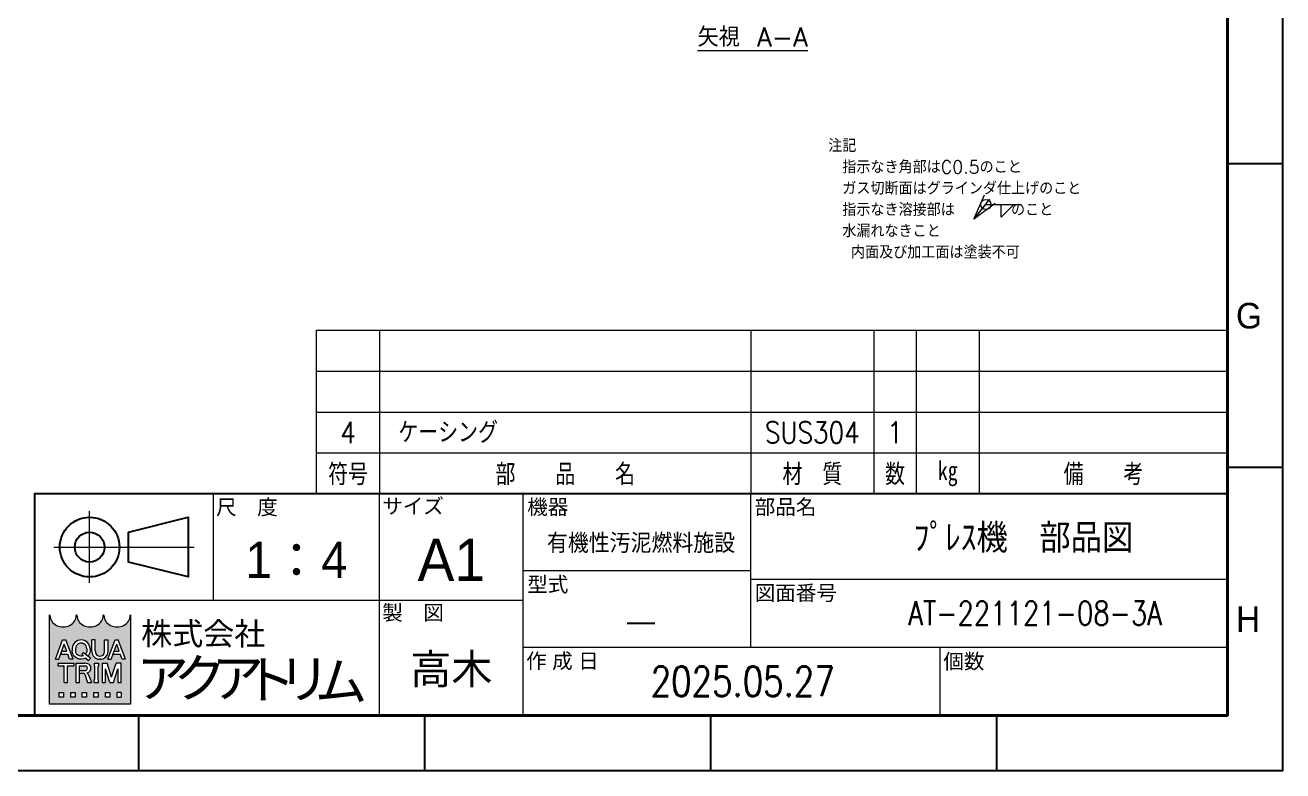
# Model space of a CAD drawing. Header units: millimetres. Extents: x 0 to 7035, y -19 to 2390.
# Drawn here: x 5855 to 7035, y 0 to 700 of the extents above; entities that cross this region are included whole.
import ezdxf
from ezdxf.enums import TextEntityAlignment as Align

# ---------------------------------------------------------------- set-up
doc = ezdxf.new("R2010")
doc.units = ezdxf.units.MM
doc.header["$LTSCALE"] = 1.6
for name, color, linetype, lineweight in [('02_細線', 5, 'Continuous', 13), ('07_寸法線', 3, 'Continuous', 9), ('08_DIM', 3, 'Continuous', 13), ('99_図枠', 7, 'Continuous', 40)]:
    doc.layers.add(name, color=color, linetype=linetype, lineweight=lineweight)
doc.styles.add('KSS_TXT', font='txt.shx', dxfattribs={"bigfont": 'extfont2.shx'})
doc.styles.add('MS_G', font='MS Gothic.ttf')
doc.styles.get("Standard").update_dxf_attribs({"font": 'txt.shx', "bigfont": 'extfont2.shx'})
doc.styles.add('寸法用', font='simplex.shx', dxfattribs={"width": 0.8, "bigfont": '@extfont2.shx'})
doc.styles.add('表題用', font='MS PGothic.ttf')
doc.dimstyles.new('KSS_DIM', dxfattribs={"dimscale": 4, "dimtxt": 3, "dimasz": 2.5, "dimexe": 1.25, "dimexo": 0.625, "dimtad": 1, "dimdsep": 46, "dimtxsty": 'KSS_TXT', "dimblk": 'OPEN30', "dimcen": 0, "dimazin": 2, "dimtfac": 0.75, "dimtmove": 0, "dimatfit": 3, "dimldrblk": 'OPEN30', "dimfxl": 1.25, "dimtolj": 1, "dimarcsym": 0})

# ---------------------------------------------------------------- blocks, each defined once
blk = doc.blocks.new('Weld-line')
blk.add_line((0, 0), (1, 0))
blk = doc.blocks.new('Weld10-s5')
blk.add_circle((0, 0), 2)
blk = doc.blocks.new('Weld10-a1')
for p, q in [((5, 0), (0, 5)), ((0, 5), (0, 0)), ((0, 0), (5, 0))]:
    blk.add_line(p, q)
at = {"width": 0.9}
blk.add_attdef('S', text='', height=2.8, dxfattribs=at).set_placement((-2, 1), align=Align.RIGHT)
blk.add_attdef('L', (8, 1), '', height=2.8, dxfattribs=at)
blk = doc.blocks.new('_Open30')
at = {"color": 0, "linetype": 'ByBlock', "lineweight": -2}
for p, q in [((-1, 0.26794919), (0, 0)), ((0, 0), (-1, -0.26794919)), ((0, 0), (-1, 0))]:
    blk.add_line(p, q, dxfattribs=at)
blk = doc.blocks.new('Jis_w20130906110600')
blk.add_blockref('Weld10-s5', (0, 0))
at = {"xscale": -1, "rotation": 180}
blk.add_blockref('Weld10-a1', (6, 0), dxfattribs=at)
at = {"layer": '08_DIM', "xscale": 14, "yscale": 14, "zscale": 14}
blk.add_blockref('Weld-line', (0, 0), dxfattribs=at)
at = {"style": 'KSS_TXT', "flags": 1}
blk.add_attdef('JISINFO', (0, 0), '', height=3, dxfattribs=at)
at = {"layer": '08_DIM'}
blk.add_leader([(-4.630805428080293, -5.765361229938435), (0, 0)], dimstyle='KSS_DIM', dxfattribs=at)

msp = doc.modelspace()

# ---------------------------------------------------------------- hatches: boundary and pattern name
at = {"layer": '99_図枠', "lineweight": 5}
h = msp.add_hatch(color=256, dxfattribs=at)
h.dxf.hatch_style = 1
edge = h.paths.add_edge_path()
edge.add_arc((5953.520323350268, 145.7212685175675), 0.3622812877924644, 90, 180)
edge.add_ellipse((5940.840478277531, 145.7212685175675), major_axis=(-12.31756378494379, 0), ratio=0.8823529411764706, start_angle=360, end_angle=540, ccw=False)
edge.add_arc((5928.160633204795, 145.7212685175675), 0.3622812877924644, 3.187317984128254, 180.000000000026)
edge.add_ellipse((5915.480788132058, 145.7212685175675), major_axis=(-12.31756378494379, 0), ratio=0.8823529411764706, start_angle=360, end_angle=540, ccw=False)
edge.add_arc((5902.800943059322, 145.7212685175675), 0.3622812877924644, 3.187317984128254, 180)
edge.add_ellipse((5890.121097986582, 145.7212685175675), major_axis=(-12.31756378494379, 0), ratio=0.8823529411764706, start_angle=360, end_angle=540, ccw=False)
edge.add_arc((5877.441252913849, 145.7212685175675), 0.3622812877924645, 3.187317984128254, 90)
edge.add_line((5877.441252913849, 146.0835498053623), (5877.441252913849, 62.39657232530215))
edge.add_line((5877.441252913849, 62.39657232530067), (5953.520323350266, 62.39657232530067))
edge.add_line((5953.520323350268, 62.39657232530067), (5953.520323350268, 146.0835498053582))
h.paths.add_polyline_path([(5889.70909042035, 122.6025702686095), (5892.712840432388, 122.6025702686095), (5899.543435045593, 104.5754533880538), (5899.543435045593, 104.4885058789844), (5896.291521176635, 104.4885058789844), (5894.591040078382, 109.2640091745654), (5887.903347031911, 109.2640091745654), (5888.883767015835, 112.0173469617878), (5893.610620094462, 112.0173469617878), (5891.21096542637, 118.7563567558593), (5886.130409676108, 104.4885058789844), (5882.878495807144, 104.4885058789844), (5882.878495807144, 104.5754533880538)], flags=16)
edge = h.paths.add_edge_path(flags=16)
edge.add_ellipse((5907.103302913571, 114.6323819371739), major_axis=(-8.332469619226682, 0), ratio=0.9565217391304344, start_angle=180, end_angle=360, ccw=False)
edge.add_line((5915.435772532796, 114.6323819371739), (5915.435772532796, 112.4586942104186))
edge.add_ellipse((5907.103302913571, 112.4586942104181), major_axis=(-8.332469619226682, 0), ratio=0.9565217391304344, start_angle=142.105255317713, end_angle=180, ccw=False)
edge.add_line((5913.678791533096, 107.5633023540706), (5911.344198874895, 109.4870327562712))
edge.add_ellipse((5907.103302913571, 112.6718535755629), major_axis=(5.313166780997236, 0), ratio=0.9950358206786512, start_angle=-37.0427632869818, end_angle=0)
edge.add_line((5912.416463024677, 112.6716483386774), (5912.416463024677, 114.4192225720291))
edge.add_ellipse((5907.103302913571, 114.4192225720292), major_axis=(5.313160111105776, 0), ratio=0.994718262525732, start_angle=360, end_angle=540)
edge.add_line((5901.790142802462, 114.4192225720292), (5901.790142802462, 112.6716672559556))
edge.add_ellipse((5907.103302913571, 112.6718535755629), major_axis=(5.313166780997236, 0), ratio=0.9950358206786512, start_angle=-180, end_angle=-65.75794872216291)
edge.add_line((5909.284848594142, 107.8512567719702), (5907.805572677722, 109.2909464527164))
edge.add_line((5907.805572677719, 109.2909464527131), (5909.410282344553, 110.994924631118))
edge.add_line((5909.410282344549, 110.994924631121), (5916.119958703742, 105.4660764375143))
edge.add_line((5916.119958703744, 105.4660764375114), (5914.023246946907, 103.2396605606052))
edge.add_line((5914.023246946904, 103.2396605606084), (5911.504477329751, 105.6910265199474))
edge.add_ellipse((5907.103302913571, 112.4586942104181), major_axis=(-8.332469619226682, 0), ratio=0.9565217391304344, start_angle=0, end_angle=121.88362473889401, ccw=False)
edge.add_line((5898.770833294343, 112.4586942104181), (5898.770833294343, 114.6323819371734))
h.paths.add_polyline_path([(5900.082227155456, 100.8656930010604), (5900.082227155456, 98.32972398651168), (5894.648007838575, 98.32972398651168, 0.4142135623730951), (5894.285726550778, 97.96744269871874), (5894.285726550778, 82.75162861143531), (5891.025194960649, 82.75162861143531), (5891.025194960649, 97.96744269871874, 0.4142135623730951), (5890.662913672854, 98.32972398651168), (5885.228694355969, 98.32972398651168), (5885.228694355969, 100.8656930010604)], flags=16)
edge = h.paths.add_edge_path(flags=16)
edge.add_line((5902.147171634023, 100.8656930010604), (5910.479641253251, 100.8656930010604))
edge.add_ellipse((5910.479641253248, 96.10063641564398), major_axis=(-5.847984615581191, 1.1e-15), ratio=0.8148203011203053, start_angle=111.3869747349855, end_angle=270, ccw=False)
edge.add_arc((5911.376444806691, 89.6429405487745), 2.368667060958109, 22.272952259934925, 58.5531130129101, ccw=False)
edge.add_line((5913.568382647823, 90.54071120226058), (5916.68990715662, 82.89654112655319))
edge.add_line((5916.689907156621, 82.89654112655285), (5916.689907156621, 82.75162861143554))
edge.add_line((5916.689907156621, 82.75162861143531), (5913.175778665035, 82.75162861143531))
edge.add_line((5913.175778665037, 82.75162861143531), (5910.418116956119, 90.42762465140606))
edge.add_arc((5909.073833219408, 89.88645467906122), 1.449125151169871, 21.92829786654815, 90)
edge.add_line((5909.073833219408, 91.33557983022752), (5905.516387610491, 91.33557983022752))
edge.add_line((5905.516387610492, 91.33557983022752), (5905.516387610492, 93.87154884477593))
edge.add_line((5905.516387610492, 93.87154884477627), (5910.9143787986, 93.87154884477627))
edge.add_arc((5910.836651977886, 96.10063641564398), 2.230442300812675, 271.9970571044072, 448.0029428955928)
edge.add_line((5910.914378798604, 98.32972398651168), (5905.407703224156, 98.32972398651168))
edge.add_line((5905.407703224154, 98.32972398651168), (5905.407703224154, 82.75162861143616))
edge.add_line((5905.407703224154, 82.75162861143531), (5902.147171634023, 82.75162861143531))
edge.add_line((5902.147171634023, 82.75162861143531), (5902.147171634023, 100.8656930010592))
h.paths.add_polyline_path([(5917.110455487465, 122.6025702686095), (5920.370987077599, 122.6025702686095), (5920.370987077599, 112.4586942104181, 0.175030561155744), (5921.809340896299, 108.307011107245, 0.2571496110314638), (5927.627384165919, 108.307011107245, 0.1750305611562702), (5929.065737984619, 112.4586942104308), (5929.065737984619, 122.6025702686095), (5932.32626957475, 122.6025702686095), (5932.32626957475, 111.8033187801377, -0.3793912406243967), (5925.261784462799, 104.4885058789844), (5924.174940599417, 104.4885058789844, -0.3793912406243716), (5917.110455487465, 111.8033187801377)], flags=16)
h.paths.add_polyline_path([(5919.437259754176, 100.8656930010604), (5923.422353919897, 100.8656930010604), (5923.422353919897, 98.32972398651168, 0.4142135623730951), (5923.060072632102, 97.96744269871874), (5923.060072632102, 85.64987891377518, 0.4142135623730951), (5923.422353919897, 85.28759762598406), (5923.422353919897, 82.75162861143531), (5919.437259754176, 82.75162861143531), (5919.437259754176, 85.28759762598406, 0.4142135623730951), (5919.799541041971, 85.64987891377518), (5919.799541041971, 97.96744269871874, 0.4142135623730951), (5919.437259754176, 98.32972398651168)], flags=16)
h.paths.add_polyline_path([(5926.686415737698, 100.8656930010604), (5931.417660588656, 100.8656930010604), (5935.743447932508, 87.70973407074803), (5940.069235276364, 100.8656930010604), (5944.803482514951, 100.8656930010604), (5944.803482514951, 82.75162861143531), (5941.54295092482, 82.75162861143531), (5941.54295092482, 95.43147368417362), (5937.373713727579, 82.75162861143531), (5934.113182137443, 82.75162861143531), (5929.943944940201, 95.43147368417362), (5929.946947327832, 82.75162861143531), (5926.686415737698, 82.75162861143531)], flags=16)
h.paths.add_polyline_path([(5938.973298407315, 122.6025702686095), (5941.977048419351, 122.6025702686095), (5948.807643032559, 104.5754533880538), (5948.807643032559, 104.4885058789844), (5945.555729163597, 104.4885058789844), (5943.855248065346, 109.2640091745654), (5937.167555018877, 109.2640091745654), (5938.147975002797, 112.0173469617878), (5942.874828081421, 112.0173469617878), (5940.475173413331, 118.7563567558593), (5935.394617663066, 104.4885058789844), (5932.142703794102, 104.4885058789844), (5932.142703794102, 104.5754533880538)], flags=16)
h.paths.add_polyline_path([(5886.136003820869, 73.26501095907429), (5890.483379274377, 73.26501095907429), (5890.483379274377, 68.9176355055663), (5886.136003820869, 68.9176355055663)], flags=16)
h.paths.add_polyline_path([(5897.004442454642, 73.26501095907429), (5901.351817908152, 73.26501095907429), (5901.351817908152, 68.9176355055663), (5897.004442454642, 68.9176355055663)], flags=16)
h.paths.add_polyline_path([(5907.872881088416, 73.26501095907429), (5912.220256541924, 73.26501095907429), (5912.220256541924, 68.9176355055663), (5907.872881088416, 68.9176355055663)], flags=16)
h.paths.add_polyline_path([(5918.741319722191, 73.26501095907429), (5923.088695175703, 73.26501095907429), (5923.088695175703, 68.9176355055663), (5918.741319722191, 68.9176355055663)], flags=16)
h.paths.add_polyline_path([(5929.609758355965, 73.26501095907429), (5933.957133809471, 73.26501095907429), (5933.957133809471, 68.9176355055663), (5929.609758355965, 68.9176355055663)], flags=16)
h.paths.add_polyline_path([(5940.478196989737, 73.26501095907429), (5944.825572443245, 73.26501095907429), (5944.825572443245, 68.9176355055663), (5940.478196989737, 68.9176355055663)], flags=16)

# ---------------------------------------------------------------- linework, layer by layer
at = {"layer": '02_細線'}
for p, q in [((6127.96743524871, 259.7935658739264), (6127.96743524871, 413.3935658739322)), ((6127.96743524871, 413.3935658739322), (6983.361367215224, 413.3935658739322)), ((6187.361367218426, 413.3935658739322), (6187.361367218426, 259.7935658739264)), ((6535.751915921018, 413.3935658739322), (6535.751915921018, 259.7935658739264)), ((6651.395387578695, 413.3935658739322), (6651.395387578695, 259.7935658739264)), ((6690.991342225168, 413.3935658739322), (6690.991342225168, 259.7935658739264)), ((6750.385274194876, 413.3935658739322), (6750.385274194876, 259.7935658739264)), ((6127.96743524871, 374.9935658739307), (6983.361367215224, 374.9935658739307)), ((6127.96743524871, 336.5935658739293), (6983.361367215224, 336.5935658739293)), ((6127.96743524871, 298.1935658739278), (6983.361367215224, 298.1935658739278))]:
    msp.add_line(p, q, dxfattribs=at)
at = {"layer": '99_図枠', "lineweight": 25}
for p, q in [((7035.366582043353, 569.4706187714603), (6983.361367215225, 569.4706187714603)), ((7035.366582043353, 284.6190552523642), (6983.361367215225, 284.6190552523642)), ((5961.178867762584, -1.126752522395691e-07), (5961.178867762584, 51.77270656139831)), ((6229.725796332777, -0.2325082667355218), (6229.725796332777, 51.77270656139831)), ((6229.725796332777, -1.126752522395691e-07), (6229.725796332777, 51.77270656139831)), ((6498.272724902968, -1.126752522395691e-07), (6498.272724902968, 51.77270656139831)), ((6766.819653473162, -1.126752522395691e-07), (6766.819653473162, 51.77270656139831))]:
    msp.add_line(p, q, dxfattribs=at)
at = {"layer": '99_図枠', "lineweight": 13}
for p, q in [((6031.265895746342, 159.7835373582841), (6031.265895746342, 259.7935658739264)), ((6187.28154023074, 51.77270656139831), (6187.28154023074, 259.7935658739264)), ((6322.082936242038, 51.77270656139831), (6322.082936242038, 259.7935658739264)), ((6535.70702733539, 259.7935658739264), (6535.70702733539, 115.7791248114047)), ((5915.054242611167, 176.1851820348531), (5915.054242611167, 243.3919211973628)), ((5881.450873029912, 209.7885516161025), (6013.064070556494, 209.7885516161025)), ((6322.082936242038, 187.7863453426673), (6535.70702733539, 187.7863453426673)), ((6535.70702733539, 179.7855430614129), (6983.361367215225, 179.7855430614129)), ((6322.082936242038, 159.7835373582841), (5863.249047840068, 159.7835373582841)), ((6322.082936242038, 115.7791248114047), (6983.361367215225, 115.7791248114047)), ((6713.192861899789, 115.7791248114047), (6713.192861899789, 51.77270656139831))]:
    msp.add_line(p, q, dxfattribs=at)
at = {"layer": '99_図枠', "lineweight": 5}
for p, q in [((5877.441252913849, 62.39657232530067), (5877.441252913849, 146.0835498053623)), ((5953.520323350268, 146.0835498053623), (5953.520323350268, 62.39657232530067)), ((5882.878495807144, 104.5754533880538), (5889.70909042035, 122.6025702686095)), ((5886.130409676108, 104.4885058789844), (5891.21096542637, 118.7563567558593)), ((5889.70909042035, 122.6025702686095), (5892.712840432388, 122.6025702686095)), ((5893.610620094462, 112.0173469617878), (5891.21096542637, 118.7563567558593)), ((5899.543435045593, 104.5754533880538), (5892.712840432388, 122.6025702686095)), ((5917.110455487465, 111.8033187801377), (5917.110455487465, 122.6025702686095)), ((5920.370987077599, 122.6025702686095), (5917.110455487465, 122.6025702686095)), ((5920.370987077599, 112.4586942104181), (5920.370987077599, 122.6025702686095)), ((5929.065737984619, 112.4586942104181), (5929.065737984619, 122.6025702686095)), ((5929.065737984619, 122.6025702686095), (5932.32626957475, 122.6025702686095)), ((5932.142703794102, 104.5754533880538), (5938.973298407315, 122.6025702686095)), ((5932.32626957475, 111.8033187801377), (5932.32626957475, 122.6025702686095)), ((5935.394617663066, 104.4885058789844), (5940.475173413331, 118.7563567558593)), ((5938.973298407315, 122.6025702686095), (5941.977048419351, 122.6025702686095)), ((5942.874828081421, 112.0173469617878), (5940.475173413331, 118.7563567558593)), ((5948.807643032559, 104.5754533880538), (5941.977048419351, 122.6025702686095)), ((5887.903347031911, 109.2640091745654), (5888.883767015835, 112.0173469617878)), ((5887.903347031911, 109.2640091745654), (5894.591040078382, 109.2640091745654)), ((5888.883767015835, 112.0173469617878), (5893.610620094462, 112.0173469617878)), ((5896.291521176635, 104.4885058789844), (5894.591040078382, 109.2640091745654)), ((5898.770833294343, 114.6323819371739), (5898.770833294343, 112.4586942104181)), ((5901.790142802462, 114.4192225720292), (5901.790142802462, 112.6802723906242)), ((5907.805572677719, 109.2909464527131), (5909.410282344549, 110.994924631121)), ((5907.805572677719, 109.2909464527131), (5909.284848594142, 107.8512567719702)), ((5909.410282344549, 110.994924631121), (5916.119958703744, 105.4660764375114)), ((5911.344198874895, 109.4870327562714), (5913.678791533096, 107.5633023540706)), ((5912.416463024677, 114.4192225720292), (5912.416463024677, 112.6802723906242)), ((5915.435772532796, 114.6323819371739), (5915.435772532796, 112.4586942104181)), ((5937.167555018877, 109.2640091745654), (5938.147975002797, 112.0173469617878)), ((5937.167555018877, 109.2640091745654), (5943.855248065346, 109.2640091745654)), ((5938.147975002797, 112.0173469617878), (5942.874828081421, 112.0173469617878)), ((5945.555729163597, 104.4885058789844), (5943.855248065346, 109.2640091745654)), ((5882.878495807144, 104.4885058789844), (5882.878495807144, 104.5754533880538)), ((5882.878495807144, 104.5754533880538), (5882.878495807144, 104.5754533880538)), ((5882.878495807144, 104.4885058789844), (5882.878495807144, 104.5754533880538)), ((5882.878495807144, 104.4885058789844), (5886.130409676108, 104.4885058789844)), ((5885.228694355969, 100.8656930010604), (5900.082227155456, 100.8656930010604)), ((5885.228694355969, 100.8656930010604), (5885.228694355969, 98.32972398651168)), ((5885.228694355969, 98.32972398651168), (5890.662913672854, 98.32972398651168)), ((5891.025194960649, 82.75162861143531), (5891.025194960649, 97.96744269871874)), ((5894.285726550778, 82.75162861143531), (5894.285726550778, 97.96744269871874)), ((5894.648007838575, 98.32972398651168), (5900.082227155456, 98.32972398651168)), ((5899.543435045593, 104.4885058789844), (5896.291521176635, 104.4885058789844)), ((5899.543435045593, 104.4885058789844), (5899.543435045593, 104.5754533880538)), ((5900.082227155456, 100.8656930010604), (5900.082227155456, 98.32972398651168)), ((5902.147171634023, 100.8656930010604), (5902.147171634023, 82.75162861143531)), ((5902.147171634023, 100.8656930010604), (5910.479641253248, 100.8656930010604)), ((5905.407703224154, 82.75162861143531), (5905.407703224154, 98.32972398651168)), ((5905.407703224154, 98.32972398651168), (5910.914378798604, 98.32972398651168)), ((5911.504477329755, 105.6910265199479), (5914.023246946904, 103.2396605606084)), ((5914.023246946904, 103.2396605606084), (5916.119958703744, 105.4660764375114)), ((5919.437259754176, 100.8656930010604), (5923.422353919897, 100.8656930010604)), ((5919.437259754176, 100.8656930010604), (5919.437259754176, 98.32972398651168)), ((5919.799541041971, 85.64987891377518), (5919.799541041971, 97.96744269871874)), ((5923.060072632102, 85.64987891377518), (5923.060072632102, 97.96744269871874)), ((5923.422353919897, 100.8656930010604), (5923.422353919897, 98.32972398651168)), ((5925.261784462796, 104.4885058789844), (5924.174940599419, 104.4885058789844)), ((5926.686415737698, 100.8656930010604), (5926.686415737698, 82.75162861143531)), ((5926.686415737698, 100.8656930010604), (5931.417660588656, 100.8656930010604)), ((5929.946947327832, 82.75162861143531), (5929.943944940201, 95.43147368417362)), ((5934.113182137443, 82.75162861143531), (5929.943944940201, 95.43147368417362)), ((5935.743447932508, 87.70973407074803), (5931.417660588656, 100.8656930010604)), ((5932.142703794102, 104.4885058789844), (5932.142703794102, 104.5754533880538)), ((5932.142703794102, 104.5754533880538), (5932.142703794102, 104.5754533880538)), ((5932.142703794102, 104.4885058789844), (5932.142703794102, 104.5754533880538)), ((5932.142703794102, 104.4885058789844), (5935.394617663066, 104.4885058789844)), ((5935.743447932508, 87.70973407074803), (5940.069235276364, 100.8656930010604)), ((5937.373713727579, 82.75162861143531), (5941.54295092482, 95.43147368417362)), ((5944.803482514951, 100.8656930010604), (5940.069235276364, 100.8656930010604)), ((5941.54295092482, 95.43147368417362), (5941.54295092482, 82.75162861143531)), ((5944.803482514951, 82.75162861143531), (5944.803482514951, 100.8656930010604)), ((5948.807643032559, 104.4885058789844), (5945.555729163597, 104.4885058789844)), ((5948.807643032559, 104.4885058789844), (5948.807643032559, 104.5754533880538)), ((5891.025194960649, 82.75162861143531), (5894.285726550778, 82.75162861143531)), ((5902.147171634023, 82.75162861143531), (5905.407703224154, 82.75162861143531)), ((5905.516387610492, 91.33557983022752), (5905.516387610492, 93.87154884477627)), ((5905.516387610492, 93.87154884477627), (5910.914378798604, 93.87154884477627)), ((5905.516387610492, 91.33557983022752), (5909.073833219408, 91.33557983022752)), ((5910.418116956119, 90.42762465140754), (5913.175778665037, 82.75162861143531)), ((5913.175778665037, 82.75162861143531), (5916.689907156621, 82.75162861143531)), ((5913.568382647823, 90.54071120226422), (5916.689907156621, 82.89654112655285)), ((5916.689907156621, 82.89654112655285), (5916.689907156621, 82.75162861143531)), ((5919.437259754176, 82.75162861143531), (5919.437259754176, 85.28759762598406)), ((5919.437259754176, 82.75162861143531), (5923.422353919897, 82.75162861143531)), ((5923.422353919897, 82.75162861143531), (5923.422353919897, 85.28759762598406)), ((5926.686415737698, 82.75162861143531), (5929.946947327832, 82.75162861143531)), ((5934.113182137443, 82.75162861143531), (5937.373713727579, 82.75162861143531)), ((5941.54295092482, 82.75162861143531), (5944.803482514951, 82.75162861143531)), ((5886.136003820869, 73.26501095907429), (5890.483379274377, 73.26501095907429)), ((5886.136003820869, 73.26501095907429), (5886.136003820869, 68.9176355055663)), ((5890.483379274377, 73.26501095907429), (5890.483379274377, 68.9176355055663)), ((5897.004442454642, 73.26501095907429), (5901.351817908152, 73.26501095907429)), ((5897.004442454642, 73.26501095907429), (5897.004442454642, 68.9176355055663)), ((5901.351817908152, 73.26501095907429), (5901.351817908152, 68.9176355055663)), ((5907.872881088416, 73.26501095907429), (5912.220256541924, 73.26501095907429)), ((5907.872881088416, 73.26501095907429), (5907.872881088416, 68.9176355055663)), ((5912.220256541924, 73.26501095907429), (5912.220256541924, 68.9176355055663)), ((5918.741319722191, 73.26501095907429), (5923.088695175703, 73.26501095907429)), ((5918.741319722191, 73.26501095907429), (5918.741319722191, 68.9176355055663)), ((5923.088695175703, 73.26501095907429), (5923.088695175703, 68.9176355055663)), ((5929.609758355965, 73.26501095907429), (5933.957133809471, 73.26501095907429)), ((5929.609758355965, 73.26501095907429), (5929.609758355965, 68.9176355055663)), ((5933.957133809471, 73.26501095907429), (5933.957133809471, 68.9176355055663)), ((5944.825572443245, 73.26501095907429), (5940.478196989737, 73.26501095907429)), ((5940.478196989737, 73.26501095907429), (5940.478196989737, 68.9176355055663)), ((5944.825572443245, 73.26501095907429), (5944.825572443245, 68.9176355055663)), ((5953.520323350268, 62.39657232530067), (5877.441252913849, 62.39657232530067)), ((5890.483379274377, 68.9176355055663), (5886.136003820869, 68.9176355055663)), ((5901.351817908152, 68.9176355055663), (5897.004442454642, 68.9176355055663)), ((5912.220256541924, 68.9176355055663), (5907.872881088416, 68.9176355055663)), ((5923.088695175703, 68.9176355055663), (5918.741319722191, 68.9176355055663)), ((5933.957133809471, 68.9176355055663), (5929.609758355965, 68.9176355055663)), ((5940.478196989737, 68.9176355055663), (5944.825572443245, 68.9176355055663))]:
    msp.add_line(p, q, dxfattribs=at)
at = {"layer": '99_図枠'}
msp.add_lwpolyline([(3968.659067639808, 51.77270656139831), (6983.361367215225, 51.77270656139831), (6983.361367215225, 2226.574785057912), (3968.659067639808, 2226.574785057912)], close=True, dxfattribs=at)
at = {"layer": '99_図枠', "lineweight": 25}
msp.add_lwpolyline([(5863.249047840068, 51.77270656139831), (6983.361367215225, 51.77270656139831), (6983.361367215225, 259.7935658739264), (5863.249047840068, 259.7935658739264)], close=True, dxfattribs=at)
msp.add_lwpolyline([(5951.457892990863, 223.7899556082941), (6007.463508959622, 237.7913596004857), (6007.463508959622, 181.7857436317302), (5951.457892990863, 195.7871476239163), (5951.457892990863, 223.7899556082941)], dxfattribs=at)
for radius in [28.00280798437885, 14.00140399218942]:
    msp.add_circle((5915.054242611167, 209.7885516161025), radius, dxfattribs=at)
at = {"layer": '99_図枠', "lineweight": 5}
for centre, radius, start, end in [((5877.441252913849, 145.7212685175675), 0.3622812877924644, 0, 90), ((5902.800943059322, 145.7212685175675), 0.3622812877924644, 0, 180), ((5902.800943059322, 145.7212685175675), 0.3622812877924644, 0, 90), ((5928.160633204795, 145.7212685175675), 0.3622812877924644, 0, 180), ((5953.520323350268, 145.7212685175675), 0.3622812877924644, 90, 180), ((5924.769002756916, 112.1310064952816), 7.665554482035017, 182.4500309922622, 265.5552572885243), ((5926.838436416637, 112.3743460832359), 6.467999347527214, 179.2527938813867, 218.9645718468591), ((5924.718362531107, 113.5892666099301), 6.030309284559458, 241.157727808371, 298.842272191629), ((5924.6677223053, 112.1310064952816), 7.665554482035017, 274.4447427114757, 357.5499690077378), ((5922.598288645578, 112.3743460832359), 6.467999347526486, 321.0354281531409, 0.7472061186132728), ((5890.662913672854, 97.96744269871874), 0.3622812877924644, 0, 90), ((5894.648007838575, 97.96744269871874), 0.3622812877924644, 90, 180), ((5910.836651977886, 96.10063641564398), 2.230442300812675, 271.9970571043541, 88.00294289554164), ((5919.437259754176, 97.96744269871874), 0.3622812877924644, 0, 90), ((5923.422353919897, 97.96744269871874), 0.3622812877924644, 90, 180), ((5909.073833219408, 89.88645467906122), 1.449125151169857, 21.92829786656644, 90), ((5911.376444806691, 89.6429405487745), 2.368667060958149, 22.27295225999937, 58.55311301287048), ((5919.437259754176, 85.64987891377518), 0.3622812877924644, 270, 0), ((5923.422353919897, 85.64987891377518), 0.3622812877924644, 180, 270)]:
    msp.add_arc(centre, radius, start, end, dxfattribs=at)
for centre, major_axis, ratio, start_param, end_param in [((5890.121097986582, 145.7212685175675), (-12.31756378494379, 0), 0.8823529411764706, 6.283185307179585, 9.424777960769381), ((5915.480788132058, 145.7212685175675), (-12.31756378494379, 0), 0.8823529411764706, 6.283185307179585, 9.424777960769381), ((5940.840478277531, 145.7212685175675), (-12.31756378494379, 0), 0.8823529411764706, 6.283185307179585, 9.424777960769381), ((5907.103302913571, 114.6323819371739), (-8.332469619226682, 0), 0.9565217391304344, 3.141592653589793, 6.283185307179585), ((5907.103302913571, 114.4192225720292), (5.313160111105776, 0), 0.994718262525732, 6.283185307179585, 9.424777960769381), ((5910.479641253248, 96.10063641564398), (-5.847984615581191, 1.1e-15), 0.8148203011203053, 1.944069452961234, 4.712388980384689)]:
    msp.add_ellipse(centre, major_axis=major_axis, ratio=ratio, start_param=start_param, end_param=end_param, dxfattribs=at)
at = {"layer": '99_図枠', "lineweight": 5, "extrusion": (0, 0, -1)}
for centre, major_axis, ratio, start_param, end_param in [((5907.103302913571, 112.4586942104181), (-8.332469619226682, 0), 0.9565217391304344, 4.155914751220672, 6.283185307179585), ((5907.103302913571, 112.6718535755629), (5.313166780997236, 0), 0.9950358206786508, 7.430878021738926, 9.424777960769381), ((5907.103302913571, 112.6718535755629), (5.313166780997236, 0), 0.9950358206786508, 6.283185307179585, 6.929703490574294), ((5907.103302913571, 112.4586942104181), (-8.332469619226682, 0), 0.9565217391304344, 3.141592653589793, 3.802980717498314)]:
    msp.add_ellipse(centre, major_axis=major_axis, ratio=ratio, start_param=start_param, end_param=end_param, dxfattribs=at)
at = {"layer": 'Defpoints'}
msp.add_lwpolyline([(3812.803439188015, -1.126752522395691e-07), (7035.366582043353, -1.126752522395691e-07), (7035.366582043353, 2278.579999886042), (3812.803439188015, 2278.579999886042)], close=True, dxfattribs=at)

# ---------------------------------------------------------------- block references
at = {"layer": '07_寸法線', "xscale": 2.4, "yscale": 2.4, "zscale": 2.4}
msp.add_blockref('Jis_w20130906110600', (6756.435023220108, 531.4348224206046), dxfattribs=at)

# ---------------------------------------------------------------- texts
for tag, height, style, width, p in [('4', 20, 'KSS_TXT', 0.85, (6157.664401233565, 317.3935658739249)), ('SUS304', 20, 'KSS_TXT', 0.85, (6593.573651749834, 317.3935658739249)), ('1', 20, 'KSS_TXT', 0.85, (6671.193364901924, 317.3935658739249)), ('符号', 20, 'KSS_TXT', 0.85, (6157.729520248712, 279.000743365363)), ('部\u3000\u3000品\u3000\u3000名', 20, 'KSS_TXT', 0.85, (6361.621760584877, 279.000743365363)), ('材\u3000質', 20, 'KSS_TXT', 0.85, (6593.638770764982, 279.000743365363)), ('数', 20, 'KSS_TXT', 0.85, (6671.258483917071, 279.000743365363)), ('㎏', 20, 'KSS_TXT', 0.85, (6720.753427225154, 279.000743365363)), ('備\u3000\u3000考', 20, 'KSS_TXT', 0.85, (6866.93843972019, 279.000743365363)), ('有機性汚泥燃料施設', 16, '表題用', 0.9, (6432.747968577162, 214.3987459574766)), ('ﾌﾟﾚｽ機\u3000部品図', 24, '表題用', 0.9, (6791.908872462285, 219.7895544676705)), ('AT-221121-08-3A', 22.4, '寸法用', 0.8, (6802.850223474172, 147.7823339364097)), ('―', 22.4, 'KSS_TXT', 0.9, (6432.702237682272, 141.1756108404863)), ('2025.05.27', 28, '寸法用', 0.8, (6528.245023307461, 83.7759156864015))]:
    msp.add_attdef(tag, text='', height=height, dxfattribs=dict(style=style, width=width)).set_placement(p, align=Align.MIDDLE)
at = {"style": 'KSS_TXT', "width": 0.85}
msp.add_attdef('ケーシング', text='', height=20, dxfattribs=at).set_placement((6204.928893453111, 317.3935658739249), align=Align.MIDDLE_LEFT)
at = {"style": '表題用'}
for tag, height, p in [('1：4', 33.94279755696, (6109.27371798854, 197.7873481942281)), ('高木', 28.28566463079999, (6254.682238236387, 95.7771191082777))]:
    msp.add_attdef(tag, text='', height=height, dxfattribs=at).set_placement(p, align=Align.MIDDLE)
at = {"layer": '07_寸法線', "ltscale": 2, "insert": (6608.561161265904, 592.6388335366896), "char_height": 12, "attachment_point": 1}
msp.add_mtext_dynamic_manual_height_columns('注記\\P\u3000指示なき角部はC0.5のこと\\P\u3000ガス切断面はグラインダ仕上げのこと\\P\u3000指示なき溶接部は\u3000\u3000\u3000\u3000のこと\\P\u3000水漏れなきこと\\P  内面及び加工面は塗装不可', width=288.7164365960029, gutter_width=15, heights=[120.8000000000001], dxfattribs=at)
at = {"layer": '08_DIM', "style": 'KSS_TXT'}
msp.add_text('%%u矢視 A-A', height=18, dxfattribs=at).set_placement((6485.894999113098, 679.6583173191539))
at = {"layer": '99_図枠', "lineweight": 13, "style": '表題用'}
for s, p in [('G', (6991.362169496474, 427.0448370119123)), ('H', (6991.362169496474, 142.1932734928162))]:
    msp.add_text(s, height=24.0024068437533, dxfattribs=at).set_placement(p, align=Align.MIDDLE_LEFT)
at = {"layer": '99_図枠', "style": '表題用'}
for s, p in [('尺\u3000度', (6033.803225487284, 247.2674181524364)), ('サイズ', (6189.81886997168, 248.3222122669561)), ('機器', (6325.927404807394, 247.5011242680814)), ('部品名', (6539.551495900761, 247.5011242680814)), ('型式', (6325.927404807394, 174.7867621210519)), ('図面番号', (6539.551495900757, 166.7859598397974)), ('製\u3000図', (6189.818956166128, 148.3121837513193)), ('作 成 日', (6324.951338862936, 102.948972224169)), ('個数', (6716.551624743058, 102.557832765284))]:
    msp.add_text(s, height=14.14283231539999, dxfattribs=at).set_placement(p, align=Align.MIDDLE_LEFT)
msp.add_text('A1', height=39.59993048311999, dxfattribs=at).set_placement((6254.682238236387, 197.7873481942281), align=Align.MIDDLE)
at = {"layer": '99_図枠', "lineweight": 5, "style": 'MS_G'}
for s, height, p in [('株式会社', 21.38614449778419, (6021.74335590146, 128.5671594872858)), ('ク', 36.11882181847997, (6018.396628670579, 86.91944531376453)), ('ア', 36.11882181847997, (5983.584818574293, 86.91944531376453)), ('ア', 36.11882181847997, (6054.186784377634, 86.91944531376453)), ('ト', 36.11882181847997, (6083.993428060871, 85.3992928803275)), ('リ', 36.11882181847997, (6116.302654950637, 86.15936909704601)), ('ム', 36.11882181847997, (6151.112055566054, 83.87914044689046))]:
    msp.add_text(s, height=height, dxfattribs=at).set_placement(p, align=Align.MIDDLE_CENTER)

doc.saveas('drawing.dxf')
